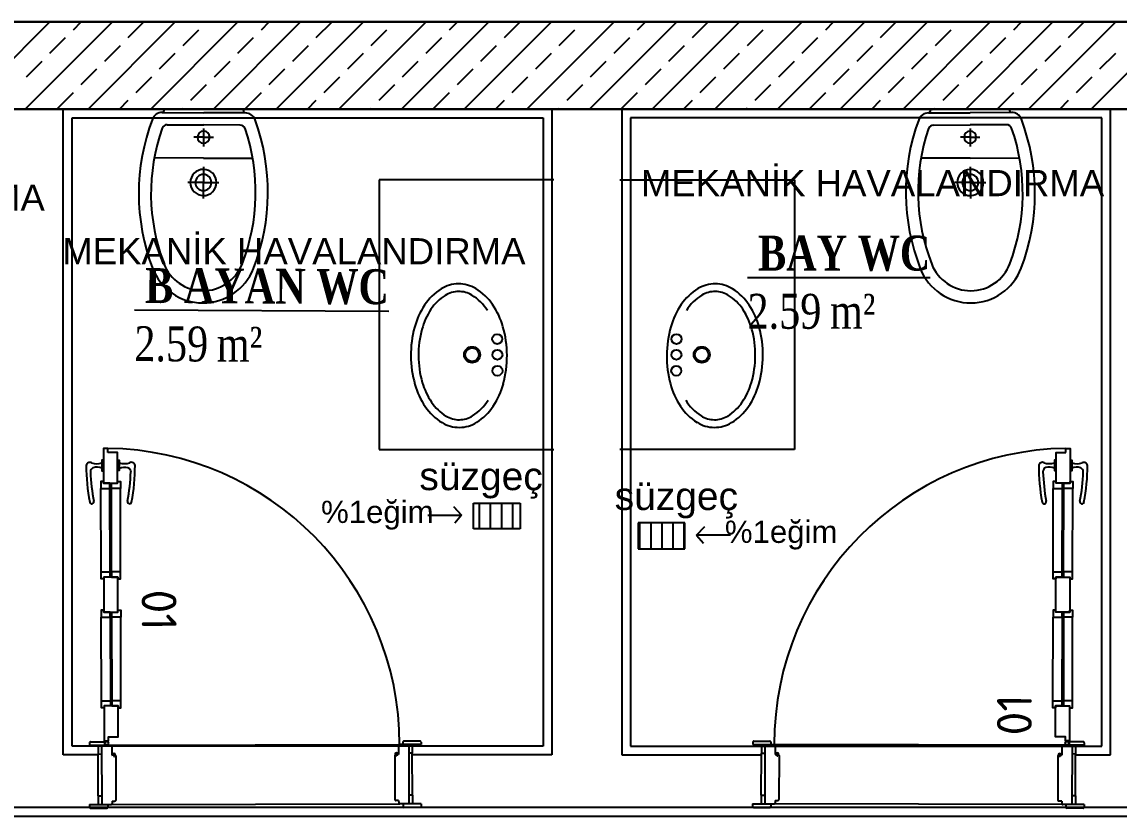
# Model space of a CAD drawing. Extents: x 357804 to 359242, y -615216 to -609926.
# Drawn here: x 358667.5 to 358981.8, y -610163.9 to -609936.4 of the extents above; entities that cross this region are included whole.
import ezdxf
from ezdxf.enums import TextEntityAlignment as Align

# ---------------------------------------------------------------- set-up
doc = ezdxf.new("R2010")
doc.units = 0
doc.header["$MEASUREMENT"] = 0
doc.layers.add('MKDU0', color=50, linetype='CONTINUOUS')
doc.styles.add('BORA', font='times.ttf')
doc.styles.add('KT-isocpeur', font='isocpeur.ttf', dxfattribs={"height": 10})
doc.styles.add('MtXpl_Times_New_Roma', font='timesbd.ttf')
doc.styles.get("Standard").update_dxf_attribs({"font": 'arial.ttf'})
doc.styles.add('style2', font='arial.ttf')

msp = doc.modelspace()

# ---------------------------------------------------------------- linework, layer by layer
at = {"layer": 'MKDU0', "color": 8, "ltscale": 0.03}
for p, q in [((357804.37, -609936.35), (359214.37, -609936.35)), ((357804.37, -609936.35), (359214.37, -609936.35)), ((359214.37, -609936.35), (357804.37, -609936.35)), ((359214.37, -609936.35), (357804.37, -609936.35)), ((358634.37, -609936.35), (359134.37, -609936.35)), ((358650.53, -609961.35), (358675.53, -609936.35)), ((358668.49, -609961.35), (358693.49, -609936.35)), ((358682.27, -609938.6), (358684.51, -609936.35)), ((358686.45, -609961.35), (358711.45, -609936.35)), ((358697.98, -609940.84), (358702.47, -609936.35)), ((358704.41, -609961.35), (358729.41, -609936.35)), ((358720.43, -609936.35), (358720.43, -609936.35)), ((358722.37, -609961.35), (358747.37, -609936.35)), ((358736.15, -609938.6), (358738.39, -609936.35)), ((358740.33, -609961.35), (358765.33, -609936.35)), ((358751.86, -609940.84), (358756.35, -609936.35)), ((358758.29, -609961.35), (358783.29, -609936.35)), ((358774.31, -609936.35), (358774.31, -609936.35)), ((358776.26, -609961.35), (358801.26, -609936.35)), ((358790.03, -609938.6), (358792.28, -609936.35)), ((358794.22, -609961.35), (358819.22, -609936.35)), ((358805.74, -609940.84), (358810.23, -609936.35)), ((358812.18, -609961.35), (358837.18, -609936.35)), ((358828.2, -609936.35), (358828.2, -609936.35)), ((358830.14, -609961.35), (358855.14, -609936.35)), ((358843.91, -609938.6), (358846.16, -609936.35)), ((358848.1, -609961.35), (358873.1, -609936.35)), ((358859.63, -609940.84), (358864.12, -609936.35)), ((358866.06, -609961.35), (358891.06, -609936.35)), ((358882.08, -609936.35), (358882.08, -609936.35)), ((358884.02, -609961.35), (358909.02, -609936.35)), ((358897.79, -609938.6), (358900.04, -609936.35)), ((358901.98, -609961.35), (358926.98, -609936.35)), ((358913.51, -609940.84), (358918, -609936.35)), ((358919.94, -609961.35), (358944.94, -609936.35)), ((358935.96, -609936.35), (358935.96, -609936.35)), ((358937.9, -609961.35), (358962.9, -609936.35)), ((358951.67, -609938.6), (358953.92, -609936.35)), ((358955.86, -609961.35), (358980.86, -609936.35)), ((358967.39, -609940.84), (358971.88, -609936.35)), ((358973.82, -609961.35), (358998.82, -609936.35)), ((358675.53, -609945.33), (358680.02, -609940.84)), ((358713.7, -609943.09), (358718.19, -609938.6)), ((358729.41, -609945.33), (358733.9, -609940.84)), ((358767.58, -609943.09), (358772.07, -609938.6)), ((358783.29, -609945.33), (358787.78, -609940.84)), ((358821.46, -609943.09), (358825.95, -609938.6)), ((358837.18, -609945.33), (358841.67, -609940.84)), ((358875.34, -609943.09), (358879.83, -609938.6)), ((358891.06, -609945.33), (358895.55, -609940.84)), ((358929.22, -609943.09), (358933.71, -609938.6)), ((358944.94, -609945.33), (358949.43, -609940.84)), ((358691.25, -609947.58), (358695.74, -609943.09)), ((358745.13, -609947.58), (358749.62, -609943.09)), ((358799.01, -609947.58), (358803.5, -609943.09)), ((358852.89, -609947.58), (358857.38, -609943.09)), ((358906.77, -609947.58), (358911.26, -609943.09)), ((358960.65, -609947.58), (358965.14, -609943.09)), ((358668.8, -609952.07), (358673.29, -609947.58)), ((358706.96, -609949.82), (358711.45, -609945.33)), ((358722.68, -609952.07), (358727.17, -609947.58)), ((358760.84, -609949.82), (358765.33, -609945.33)), ((358776.56, -609952.07), (358781.05, -609947.58)), ((358814.72, -609949.82), (358819.21, -609945.33)), ((358830.44, -609952.07), (358834.93, -609947.58)), ((358868.61, -609949.82), (358873.1, -609945.33)), ((358884.32, -609952.07), (358888.81, -609947.58)), ((358922.49, -609949.82), (358926.98, -609945.33)), ((358938.2, -609952.07), (358942.69, -609947.58)), ((358976.37, -609949.82), (358980.86, -609945.33)), ((358684.51, -609954.31), (358689, -609949.82)), ((358738.39, -609954.31), (358742.88, -609949.82)), ((358792.27, -609954.31), (358796.76, -609949.82)), ((358846.16, -609954.31), (358850.65, -609949.82)), ((358900.04, -609954.31), (358904.53, -609949.82)), ((358953.92, -609954.31), (358958.41, -609949.82)), ((358700.23, -609956.56), (358704.72, -609952.07)), ((358754.11, -609956.56), (358758.6, -609952.07)), ((358807.99, -609956.56), (358812.48, -609952.07)), ((358861.87, -609956.56), (358866.36, -609952.07)), ((358915.75, -609956.56), (358920.24, -609952.07)), ((358969.63, -609956.56), (358974.12, -609952.07)), ((358677.78, -609961.05), (358682.27, -609956.56)), ((358715.94, -609958.8), (358720.43, -609954.31)), ((358731.66, -609961.05), (358736.15, -609956.56)), ((358769.82, -609958.8), (358774.31, -609954.31)), ((358785.54, -609961.05), (358790.03, -609956.56)), ((358823.7, -609958.8), (358828.2, -609954.31)), ((358839.42, -609961.05), (358843.91, -609956.56)), ((358877.59, -609958.8), (358882.08, -609954.31)), ((358893.3, -609961.05), (358897.79, -609956.56)), ((358931.47, -609958.8), (358935.96, -609954.31)), ((358947.18, -609961.05), (358951.67, -609956.56)), ((358695.43, -609961.35), (358697.98, -609958.8)), ((358749.31, -609961.35), (358751.86, -609958.8)), ((358803.2, -609961.35), (358805.74, -609958.8)), ((358857.08, -609961.35), (358859.63, -609958.8)), ((358910.96, -609961.35), (358913.51, -609958.8)), ((358964.84, -609961.35), (358967.39, -609958.8)), ((359139.37, -609961.35), (357879.37, -609961.35)), ((357879.37, -609961.35), (359139.37, -609961.35)), ((358519.37, -609961.35), (358714.37, -609961.35)), ((358634.37, -609961.35), (359134.37, -609961.35)), ((358679.37, -610146.35), (358679.37, -609961.35)), ((358679.37, -609961.35), (358819.37, -609961.35)), ((358707.71, -609962.29), (358719.61, -609962.35)), ((358708.11, -609962.29), (358708.11, -609961.99)), ((358708.81, -609961.3), (358719.61, -609961.35)), ((358713.39, -609961.35), (358713.7, -609961.05)), ((358730.41, -609961.41), (358719.61, -609961.35)), ((358731.51, -609962.41), (358719.61, -609962.35)), ((358731.11, -609962.41), (358731.11, -609962.11)), ((358767.28, -609961.35), (358767.58, -609961.05)), ((358819.37, -609961.35), (358819.37, -610146.35)), ((358821.16, -609961.35), (358821.46, -609961.05)), ((358839.37, -609961.35), (358839.37, -610146.35)), ((358979.37, -609961.35), (358839.37, -609961.35)), ((358839.37, -609961.35), (359034.37, -609961.35)), ((358875.04, -609961.35), (358875.34, -609961.05)), ((358927.23, -609962.41), (358939.13, -609962.35)), ((358927.63, -609962.41), (358927.62, -609962.11)), ((358928.32, -609961.41), (358939.12, -609961.35)), ((358928.92, -609961.35), (358929.22, -609961.05)), ((358949.92, -609961.3), (358939.12, -609961.35)), ((358951.02, -609962.29), (358939.13, -609962.35)), ((358950.62, -609962.29), (358950.62, -609961.99)), ((358979.37, -610146.35), (358979.37, -609961.35)), ((358681.87, -610143.85), (358681.87, -609963.85)), ((358681.87, -609963.85), (358816.87, -609963.85)), ((358709.1, -609965.8), (358719.59, -609965.85)), ((358730.08, -609965.91), (358719.59, -609965.85)), ((358816.87, -609963.85), (358816.87, -610143.85)), ((358841.87, -609963.85), (358841.87, -610143.85)), ((358976.87, -609963.85), (358841.87, -609963.85)), ((358928.65, -609965.91), (358939.14, -609965.85)), ((358949.64, -609965.8), (358939.14, -609965.85)), ((358976.87, -610143.85), (358976.87, -609963.85)), ((358719.57, -609969.35), (358716.77, -609969.34)), ((358719.58, -609966.91), (358719.56, -609972.02)), ((358719.57, -609969.35), (358722.37, -609969.37)), ((358939.16, -609969.35), (358936.36, -609969.37)), ((358939.15, -609966.91), (358939.17, -609972.02)), ((358939.16, -609969.35), (358941.96, -609969.34)), ((358719.54, -609975.35), (358705.42, -609975.28)), ((358719.54, -609975.35), (358733.66, -609975.42)), ((358939.19, -609975.35), (358925.07, -609975.42)), ((358939.19, -609975.35), (358953.31, -609975.28)), ((358719.53, -609977.84), (358719.48, -609986.97)), ((358939.2, -609977.84), (358939.25, -609986.97)), ((358719.51, -609982.35), (358715.06, -609982.33)), ((358719.51, -609982.35), (358723.95, -609982.37)), ((358819.9, -609981.58), (358769.9, -609981.58)), ((358769.9, -609981.58), (358769.9, -610058.85)), ((358838.84, -609981.58), (358888.84, -609981.58)), ((358888.84, -609981.58), (358888.84, -610058.85)), ((358939.23, -609982.35), (358934.78, -609982.37)), ((358939.23, -609982.35), (358943.67, -609982.33)), ((358769.9, -610058.85), (358819.9, -610058.85)), ((358888.84, -610058.85), (358838.84, -610058.85)), ((358690.19, -610093.93), (358690.14, -610070)), ((358692.78, -610095.41), (358692.72, -610068.52)), ((358693.2, -610095.41), (358693.14, -610068.51)), ((358695.79, -610093.92), (358695.74, -610069.99)), ((358962.94, -610093.92), (358963, -610069.99)), ((358965.53, -610095.41), (358965.59, -610068.51)), ((358965.95, -610095.41), (358966.01, -610068.52)), ((358968.54, -610093.93), (358968.6, -610070)), ((358793.49, -610077.65), (358791.24, -610075.27)), ((358791.24, -610075.27), (358793.49, -610077.65)), ((358796.86, -610074.17), (358810.27, -610074.17)), ((358796.86, -610081.56), (358796.86, -610074.17)), ((358798.61, -610081.56), (358798.61, -610074.17)), ((358801.79, -610081.56), (358801.79, -610074.17)), ((358804.96, -610081.56), (358804.96, -610074.17)), ((358808.14, -610081.56), (358808.14, -610074.17)), ((358810.27, -610074.17), (358810.27, -610081.56)), ((358783.76, -610077.65), (358793.49, -610077.65)), ((358793.49, -610077.65), (358791.55, -610079.99)), ((358857.45, -610079.86), (358844.04, -610079.86)), ((358844.04, -610079.86), (358844.04, -610087.26)), ((358844.57, -610087.26), (358844.57, -610079.86)), ((358847.75, -610087.26), (358847.75, -610079.86)), ((358850.92, -610087.26), (358850.92, -610079.86)), ((358854.1, -610087.26), (358854.1, -610079.86)), ((358857.27, -610087.26), (358857.27, -610079.86)), ((358857.45, -610087.26), (358857.45, -610079.86)), ((358810.27, -610081.56), (358796.86, -610081.56)), ((358860.81, -610083.35), (358863.06, -610080.97)), ((358863.06, -610080.97), (358860.81, -610083.35)), ((358870.54, -610083.35), (358860.81, -610083.35)), ((358860.81, -610083.35), (358862.75, -610085.69)), ((358844.04, -610087.26), (358857.45, -610087.26)), ((358690.27, -610130.82), (358690.22, -610106.89)), ((358692.8, -610105.41), (358692.86, -610132.3)), ((358693.22, -610105.41), (358693.28, -610132.3)), ((358695.87, -610130.81), (358695.82, -610106.88)), ((358962.86, -610130.81), (358962.91, -610106.88)), ((358965.51, -610105.41), (358965.45, -610132.3)), ((358965.93, -610105.41), (358965.87, -610132.3)), ((358968.46, -610130.82), (358968.51, -610106.89)), ((358687.16, -610142.58), (358690.91, -610142.57)), ((358691.74, -610142.47), (358691.78, -610142.3)), ((358692.04, -610142.52), (358692.08, -610142.3)), ((358776.65, -610142.68), (358776.65, -610143.38)), ((358781.56, -610142.37), (358776.95, -610142.38)), ((358781.86, -610142.67), (358781.86, -610143.37)), ((358781.86, -610142.67), (358781.86, -610143.37)), ((358876.88, -610142.67), (358876.87, -610143.37)), ((358876.88, -610142.67), (358876.87, -610143.37)), ((358877.18, -610142.37), (358881.78, -610142.38)), ((358882.08, -610142.68), (358882.08, -610143.38)), ((358966.7, -610142.52), (358966.65, -610142.3)), ((358966.99, -610142.47), (358966.96, -610142.3)), ((358971.58, -610142.58), (358967.83, -610142.57)), ((358789.37, -610143.85), (358681.87, -610143.85)), ((358686.86, -610142.88), (358686.86, -610143.58)), ((358686.86, -610142.88), (358686.86, -610143.58)), ((358686.86, -610143.58), (358693.01, -610143.57)), ((358691.21, -610142.87), (358691.21, -610143.57)), ((358691.64, -610143.44), (358691.64, -610143.57)), ((358691.94, -610143.45), (358691.94, -610143.57)), ((358693.01, -610143.57), (358775.71, -610143.38)), ((358781.86, -610143.37), (358775.71, -610143.38)), ((358816.87, -610143.85), (358789.37, -610143.85)), ((358841.87, -610143.85), (358869.37, -610143.85)), ((358869.37, -610143.85), (358976.87, -610143.85)), ((358876.87, -610143.37), (358883.02, -610143.38)), ((358965.72, -610143.57), (358883.02, -610143.38)), ((358971.87, -610143.58), (358965.72, -610143.57)), ((358966.8, -610143.45), (358966.8, -610143.57)), ((358967.1, -610143.44), (358967.1, -610143.57)), ((358967.53, -610142.87), (358967.52, -610143.57)), ((358971.88, -610142.88), (358971.87, -610143.58)), ((358971.88, -610142.88), (358971.87, -610143.58)), ((358789.37, -610146.35), (358679.37, -610146.35)), ((358819.37, -610146.35), (358789.37, -610146.35)), ((358839.37, -610146.35), (358869.37, -610146.35)), ((358869.37, -610146.35), (358979.37, -610146.35)), ((357829.37, -610161.35), (359189.37, -610161.35)), ((358686.9, -610160.58), (358693.05, -610160.57)), ((358686.9, -610160.58), (358686.9, -610161.28)), ((358686.9, -610160.58), (358686.9, -610161.28)), ((358687.2, -610161.58), (358691.81, -610161.57)), ((358692.1, -610160.57), (358692.11, -610161.27)), ((358693.05, -610160.57), (358775.75, -610160.38)), ((358781.9, -610160.37), (358775.75, -610160.38)), ((358776.69, -610160.38), (358776.69, -610161.08)), ((358781.6, -610161.37), (358776.99, -610161.38)), ((358781.9, -610160.37), (358781.9, -610161.07)), ((358781.9, -610160.37), (358781.9, -610161.07)), ((358876.84, -610160.37), (358876.83, -610161.07)), ((358876.84, -610160.37), (358876.83, -610161.07)), ((358876.84, -610160.37), (358882.99, -610160.38)), ((358877.13, -610161.37), (358881.74, -610161.38)), ((358882.04, -610160.38), (358882.04, -610161.08)), ((358965.69, -610160.57), (358882.99, -610160.38)), ((358971.84, -610160.58), (358965.69, -610160.57)), ((358966.63, -610160.57), (358966.63, -610161.27)), ((358971.53, -610161.58), (358966.93, -610161.57)), ((358971.84, -610160.58), (358971.83, -610161.28)), ((358971.84, -610160.58), (358971.83, -610161.28)), ((357831.87, -610163.85), (359186.87, -610163.85))]:
    msp.add_line(p, q, dxfattribs=at)
for points in [[(358692.11, -610059.67), (358692.11, -610058.52), (358690.91, -610058.52), (358690.93, -610068.52), (358694.93, -610068.51), (358694.91, -610059.66)], [(358966.62, -610059.67), (358966.62, -610058.52), (358967.82, -610058.52), (358967.8, -610068.52), (358963.8, -610068.51), (358963.82, -610059.66)], [(358690.93, -610068), (358690.13, -610068), (358690.14, -610070), (358692.73, -610070), (358692.72, -610068.52), (358690.93, -610068.52)], [(358694.93, -610067.99), (358695.73, -610067.99), (358695.74, -610069.99), (358693.15, -610069.99), (358693.14, -610068.51), (358694.93, -610068.51)], [(358963.8, -610067.99), (358963, -610067.99), (358963, -610069.99), (358965.59, -610069.99), (358965.59, -610068.51), (358963.8, -610068.51)], [(358967.8, -610068), (358968.6, -610068), (358968.6, -610070), (358966.01, -610070), (358966.01, -610068.52), (358967.8, -610068.52)], [(358690.99, -610095.93), (358690.19, -610095.93), (358690.19, -610093.93), (358692.78, -610093.93), (358692.78, -610095.41), (358690.99, -610095.41)], [(358691.01, -610105.41), (358695.01, -610105.4), (358694.99, -610095.4), (358690.99, -610095.41), (358691.01, -610105.41)], [(358694.99, -610095.92), (358695.79, -610095.92), (358695.79, -610093.92), (358693.2, -610093.93), (358693.2, -610095.41), (358694.99, -610095.4)], [(358963.74, -610095.92), (358962.94, -610095.92), (358962.94, -610093.92), (358965.53, -610093.93), (358965.53, -610095.41), (358963.74, -610095.4)], [(358967.72, -610105.41), (358963.72, -610105.4), (358963.74, -610095.4), (358967.74, -610095.41), (358967.72, -610105.41)], [(358967.74, -610095.93), (358968.54, -610095.93), (358968.54, -610093.93), (358965.95, -610093.93), (358965.95, -610095.41), (358967.74, -610095.41)], [(358691.01, -610104.89), (358690.21, -610104.89), (358690.22, -610106.89), (358692.81, -610106.89), (358692.8, -610105.41), (358691.01, -610105.41)], [(358695.01, -610104.88), (358695.81, -610104.88), (358695.82, -610106.88), (358693.23, -610106.89), (358693.22, -610105.41), (358695.01, -610105.4)], [(358963.72, -610104.88), (358962.92, -610104.88), (358962.91, -610106.88), (358965.5, -610106.89), (358965.51, -610105.41), (358963.72, -610105.4)], [(358967.72, -610104.89), (358968.52, -610104.89), (358968.51, -610106.89), (358965.92, -610106.89), (358965.93, -610105.41), (358967.72, -610105.41)], [(358691.08, -610132.82), (358690.28, -610132.82), (358690.27, -610130.82), (358692.86, -610130.82), (358692.86, -610132.3), (358691.07, -610132.3)], [(358691.07, -610132.3), (358691.1, -610142.3), (358692.3, -610142.3), (358692.29, -610141.15), (358695.09, -610141.14), (358695.07, -610132.29)], [(358695.08, -610132.81), (358695.88, -610132.81), (358695.87, -610130.81), (358693.28, -610130.82), (358693.28, -610132.3), (358695.07, -610132.29)], [(358963.66, -610132.81), (358962.86, -610132.81), (358962.86, -610130.81), (358965.45, -610130.82), (358965.45, -610132.3), (358963.66, -610132.29)], [(358967.66, -610132.3), (358967.64, -610142.3), (358966.44, -610142.3), (358966.44, -610141.15), (358963.64, -610141.14), (358963.66, -610132.29)], [(358967.66, -610132.82), (358968.46, -610132.82), (358968.46, -610130.82), (358965.87, -610130.82), (358965.87, -610132.3), (358967.66, -610132.3)]]:
    msp.add_lwpolyline(points, close=True, dxfattribs=at)
for points in [[(358690.92, -610061.91), (358690.42, -610061.91), (358690.42, -610064.91), (358690.92, -610064.91)], [(358694.92, -610061.9), (358695.42, -610061.9), (358695.42, -610064.9), (358694.92, -610064.9)], [(358963.82, -610061.9), (358963.32, -610061.9), (358963.31, -610064.9), (358963.81, -610064.9)], [(358967.82, -610061.91), (358968.32, -610061.91), (358968.31, -610064.91), (358967.81, -610064.91)], [(358692.82, -610068.52), (358692.88, -610095.41)], [(358693.08, -610095.41), (358693.02, -610068.51)], [(358965.65, -610095.41), (358965.71, -610068.51)], [(358965.91, -610068.52), (358965.85, -610095.41)], [(358692.96, -610132.3), (358692.9, -610105.41)], [(358693.1, -610105.41), (358693.16, -610132.3)], [(358965.63, -610105.41), (358965.57, -610132.3)], [(358965.77, -610132.3), (358965.83, -610105.41)]]:
    msp.add_lwpolyline(points, dxfattribs=at)
for points in [[(358695.42, -610064.15, -0.141238), (358697.88, -610064.02, -0.296872), (358698.7, -610065.24)], [(358963.31, -610064.15, 0.141238), (358960.85, -610064.02, 0.296872), (358960.04, -610065.24)]]:
    msp.add_lwpolyline(points, format="xyb", dxfattribs=at)
for centre, radius in [((358803.69, -610027.19), 1.43), ((358855.05, -610027.19), 1.43), ((358796.47, -610031.69), 2.3), ((358862.27, -610031.69), 2.3), ((358796.47, -610031.69), 1.94), ((358803.72, -610031.69), 1.43), ((358855.01, -610031.69), 1.43), ((358862.27, -610031.69), 1.94), ((358803.75, -610036.29), 1.43), ((358854.98, -610036.29), 1.43), ((358691.8, -610142.97), 0.5), ((358966.93, -610142.97), 0.5)]:
    msp.add_circle(centre, radius, dxfattribs=at)
for centre, radius, start, end in [((358707.69, -609965.29), 3, 89.7092, 159.2351), ((358708.81, -609962), 0.7, 89.7092, 179.7092), ((358730.41, -609962.11), 0.7, 359.7092, 89.7092), ((358731.49, -609965.41), 3, 20.1832, 89.7092), ((358927.24, -609965.41), 3, 90.2908, 159.8168), ((358928.32, -609962.11), 0.7, 90.2908, 180.2908), ((358949.92, -609962), 0.7, 0.2908, 90.2908), ((358951.04, -609965.29), 3, 20.7649, 90.2908), ((358760.99, -609985.5), 60, 159.2351, 200.8678), ((358760.99, -609985.5), 56.5, 160.6746, 200.8678), ((358709.09, -609967.3), 1.5, 89.7092, 160.6746), ((358730.07, -609967.41), 1.5, 18.7437, 89.7092), ((358677.99, -609985.08), 60, 338.5505, 20.1832), ((358980.74, -609985.08), 60, 159.8168, 201.4495), ((358928.66, -609967.41), 1.5, 90.2908, 161.2563), ((358949.64, -609967.3), 1.5, 19.3254, 90.2908), ((358897.74, -609985.5), 56.5, 339.1322, 19.3254), ((358897.74, -609985.5), 60, 339.1322, 20.7649), ((358719.57, -609969.35), 1.75, 89.7092, 269.7092), ((358719.57, -609969.35), 1.75, 269.7092, 89.7092), ((358677.99, -609985.08), 56.5, 338.5505, 18.7437), ((358980.74, -609985.08), 56.5, 161.2563, 201.4495), ((358939.16, -609969.35), 1.75, 90.2908, 270.2908), ((358939.16, -609969.35), 1.75, 270.2908, 90.2908), ((358719.51, -609982.35), 3.75, 89.7092, 269.7092), ((358719.51, -609982.35), 3.75, 269.7092, 89.7092), ((358939.23, -609982.35), 3.75, 90.2908, 270.2908), ((358939.23, -609982.35), 3.75, 270.2908, 90.2908), ((358719.51, -609982.35), 2.3, 89.7092, 269.7092), ((358719.51, -609982.35), 2.3, 269.7092, 89.7092), ((358939.23, -609982.35), 2.3, 90.2908, 270.2908), ((358939.23, -609982.35), 2.3, 270.2908, 90.2908), ((358719.41, -610001.35), 15.5, 200.8678, 269.7092), ((358719.41, -610001.35), 12, 200.8678, 269.7092), ((358719.41, -610001.35), 15.5, 269.7092, 338.5505), ((358719.41, -610001.35), 12, 269.7092, 338.5505), ((358939.32, -610001.35), 15.5, 201.4495, 270.2908), ((358939.32, -610001.35), 12, 201.4495, 270.2908), ((358939.32, -610001.35), 12, 270.2908, 339.1322), ((358939.32, -610001.35), 15.5, 270.2908, 339.1322), ((358795.97, -610026.12), 15.7, 122.11, 146.562), ((358792.64, -610020.81), 9.43, 90.3966, 122.11), ((358792.64, -610020.81), 7.24, 90.3966, 122.11), ((358792.64, -610020.81), 9.43, 58.6832, 90.3966), ((358792.64, -610020.81), 7.24, 58.6832, 90.3966), ((358789.38, -610026.17), 15.7, 34.2313, 58.6832), ((358869.35, -610026.17), 15.7, 121.3168, 145.7687), ((358866.1, -610020.81), 9.43, 89.6034, 121.3168), ((358866.1, -610020.81), 7.24, 89.6034, 121.3168), ((358866.1, -610020.81), 7.24, 57.89, 89.6034), ((358866.1, -610020.81), 9.43, 57.89, 89.6034), ((358862.76, -610026.12), 15.7, 33.438, 57.89), ((358795.97, -610026.12), 13.51, 122.11, 146.562), ((358789.38, -610026.17), 13.51, 31.7734, 58.6832), ((358869.35, -610026.17), 13.51, 121.3168, 148.2266), ((358862.76, -610026.12), 13.51, 33.438, 57.89), ((358801.22, -610029.59), 21.99, 146.562, 164.8791), ((358801.22, -610029.59), 19.8, 146.562, 164.8791), ((358784.18, -610029.71), 21.99, 15.9142, 34.2313), ((358874.55, -610029.71), 21.99, 145.7687, 164.0858), ((358857.52, -610029.59), 19.8, 15.1209, 33.438), ((358857.52, -610029.59), 21.99, 15.1209, 33.438), ((358809.5, -610031.83), 30.56, 164.8791, 180.3966), ((358809.5, -610031.83), 28.38, 164.8791, 180.3966), ((358775.93, -610032.06), 30.56, 0.3966, 15.9142), ((358882.8, -610032.06), 30.56, 164.0858, 179.6034), ((358849.24, -610031.83), 28.38, 359.6034, 15.1209), ((358849.24, -610031.83), 30.56, 359.6034, 15.1209), ((358809.5, -610031.83), 30.56, 180.3966, 195.9142), ((358809.5, -610031.83), 28.38, 180.3966, 195.9142), ((358775.93, -610032.06), 30.56, 344.8791, 0.3966), ((358882.8, -610032.06), 30.56, 179.6034, 195.1209), ((358849.24, -610031.83), 28.38, 344.0858, 359.6034), ((358849.24, -610031.83), 30.56, 344.0858, 359.6034), ((358801.25, -610034.18), 21.99, 195.9142, 214.2313), ((358801.25, -610034.18), 19.8, 195.9142, 214.2313), ((358784.21, -610034.3), 21.99, 326.562, 344.8791), ((358874.52, -610034.3), 21.99, 195.1209, 213.438), ((358857.48, -610034.18), 19.8, 325.7687, 344.0858), ((358857.48, -610034.18), 21.99, 325.7687, 344.0858), ((358796.05, -610037.72), 13.51, 214.2313, 238.6832), ((358789.46, -610037.76), 13.51, 302.11, 329.0199), ((358869.27, -610037.76), 13.51, 210.9801, 237.89), ((358862.68, -610037.72), 13.51, 301.3168, 325.7687), ((358796.05, -610037.72), 15.7, 214.2313, 238.6832), ((358789.46, -610037.76), 15.7, 302.11, 326.562), ((358869.27, -610037.76), 15.7, 213.438, 237.89), ((358862.68, -610037.72), 15.7, 301.3168, 325.7687), ((358792.79, -610043.07), 9.43, 238.6832, 270.3966), ((358792.79, -610043.07), 7.24, 238.6832, 270.3966), ((358792.79, -610043.07), 7.24, 270.3966, 302.11), ((358792.79, -610043.07), 9.43, 270.3966, 302.11), ((358865.94, -610043.07), 9.43, 237.89, 269.6034), ((358865.94, -610043.07), 7.24, 237.89, 269.6034), ((358865.94, -610043.07), 9.43, 269.6034, 301.3168), ((358865.94, -610043.07), 7.24, 269.6034, 301.3168), ((358690.89, -610143.33), 84.82, 359.9649, 89.1726), ((358967.85, -610143.33), 84.82, 90.8274, 180.0351), ((358686.98, -610063.62), 1.08, 63.6186, 169.5628), ((358741.67, -610063.28), 55.75, 180.1507, 191.0073), ((358688.5, -610065.27), 1.35, 113.6162, 179.7549), ((358688.96, -610058.47), 4.44, 250.3068, 289.1885), ((358688.98, -610068.37), 4.44, 71.0668, 103.2235), ((358696.86, -610058.45), 4.44, 251.0668, 289.9485), ((358698.86, -610063.59), 1.08, 10.6926, 116.6367), ((358644.17, -610063.49), 55.75, 349.248, 0.1046), ((358959.87, -610063.59), 1.08, 63.3633, 169.3074), ((359014.56, -610063.49), 55.75, 179.8954, 190.752), ((358961.87, -610058.45), 4.44, 250.0515, 288.9332), ((358969.77, -610058.47), 4.44, 250.8115, 289.6932), ((358969.75, -610068.37), 4.44, 76.7765, 108.9332), ((358970.23, -610065.27), 1.35, 0.2451, 66.3838), ((358971.75, -610063.62), 1.08, 10.4372, 116.3814), ((358917.06, -610063.28), 55.75, 348.9927, 359.8493), ((358741.67, -610063.28), 54.55, 182.094, 190.9955), ((358644.17, -610063.49), 54.55, 349.2598, 358.1613), ((359014.56, -610063.49), 54.55, 181.8387, 190.7402), ((358917.06, -610063.28), 54.55, 349.0045, 357.906), ((358687.53, -610073.8), 0.6, 191.5211, 11.5211), ((358698.36, -610073.78), 0.6, 168.7342, 348.7342), ((358960.38, -610073.78), 0.6, 191.2658, 11.2658), ((358971.2, -610073.8), 0.6, 168.4789, 348.4789), ((358687.16, -610142.88), 0.3, 90.0531, 180.1277), ((358690.91, -610142.87), 0.3, 0.1277, 90.2023), ((358776.95, -610142.68), 0.3, 90.0531, 180.1277), ((358781.56, -610142.67), 0.3, 0.1277, 90.2023), ((358877.18, -610142.67), 0.3, 89.7977, 179.8723), ((358881.78, -610142.68), 0.3, 359.8723, 89.9469), ((358967.83, -610142.87), 0.3, 89.7977, 179.8723), ((358971.58, -610142.88), 0.3, 359.8723, 89.9469), ((358775.71, -610143.68), 0.3, 90.1277, 180.1277), ((358883.02, -610143.68), 0.3, 359.8723, 89.8723), ((358687.2, -610161.28), 0.3, 180.1277, 270.2023), ((358691.81, -610161.27), 0.3, 270.1277, 0.1277), ((358693.05, -610160.27), 0.3, 270.0531, 0.1277), ((358776.99, -610161.08), 0.3, 180.1277, 270.1277), ((358781.6, -610161.07), 0.3, 270.053, 0.1277), ((358877.13, -610161.07), 0.3, 179.8723, 269.947), ((358881.74, -610161.08), 0.3, 269.8723, 359.8723), ((358965.69, -610160.27), 0.3, 179.8723, 269.9469), ((358966.93, -610161.27), 0.3, 179.8723, 269.8723), ((358971.53, -610161.28), 0.3, 269.7977, 359.8723)]:
    msp.add_arc(centre, radius, start, end, dxfattribs=at)

# ---------------------------------------------------------------- texts
for p in [(358844.84, -609986.27), (358541.36, -609990.46), (358679.07, -610005.79)]:
    msp.add_text('MEKANİK HAVALANDIRMA', height=7.5, dxfattribs=at).set_placement(p)
at = {"layer": 'MKDU0', "color": 8, "ltscale": 0.03, "width": 0.8}
for s, style, p in [('%%U BAY WC', 'MtXpl_Times_New_Roma', (358875.4, -610007.57)), ('2.59', 'BORA', (358875.4, -610024.24)), ('m²', 'BORA', (358899.02, -610024.24))]:
    msp.add_text(s, height=10, dxfattribs=dict(at, style=style)).set_placement(p)
for s, style, p in [('%%U B AYAN WC', 'MtXpl_Times_New_Roma', (358699.79, -610016.84)), ('2.59', 'BORA', (358699.71, -610033.51)), ('m²', 'BORA', (358723.33, -610033.63))]:
    msp.add_text(s, height=10, rotation=359.7092, dxfattribs=dict(at, style=style)).set_placement(p)
at = {"layer": 'MKDU0', "color": 8, "ltscale": 0.03, "style": 'style2'}
for s, height, p in [('süzgeç', 7.987, (358781.39, -610070.48)), ('süzgeç', 7.987, (358837.32, -610076.18)), ('%%%1eğim', 6.39, (358753.21, -610079.9)), ('%%%1eğim', 6.39, (358868.9, -610085.6))]:
    msp.add_text(s, height=height, dxfattribs=at).set_placement(p)
at = {"layer": 'MKDU0', "color": 8, "ltscale": 0.03, "style": 'KT-isocpeur'}
for rotation, p in [(270.1277, (358706.81, -610104.86)), (89.8723, (358951.85, -610134.86))]:
    msp.add_attdef('01', text='90/220', height=10, rotation=rotation, dxfattribs=at).set_placement(p, align=Align.MIDDLE_CENTER)

# ---------------------------------------------------------------- next in the draw order: wipeouts: each hides what was drawn before it
at = {"color": 8, "ltscale": 0.03}
for points in [[(358689.39, -610158.58), (358689.36, -610145.58), (358779.36, -610145.37), (358779.39, -610158.37)], [(358969.34, -610158.58), (358969.37, -610145.58), (358879.37, -610145.37), (358879.34, -610158.37)]]:
    msp.add_wipeout(points, dxfattribs=at).dxf.layer = 'MKDU0'

# ---------------------------------------------------------------- next in the draw order: linework, layer by layer
at = {"layer": 'MKDU0', "color": 8, "ltscale": 0.03}
for p, q in [((358689.36, -610143.58), (358689.36, -610146.08)), ((358690.36, -610143.57), (358690.4, -610160.57)), ((358693.31, -610143.87), (358693.31, -610146.37)), ((358775.41, -610143.68), (358775.41, -610146.18)), ((358778.36, -610143.38), (358778.4, -610160.38)), ((358779.36, -610145.87), (358778.36, -610145.88)), ((358779.36, -610143.37), (358779.36, -610145.87)), ((358779.39, -610157.87), (358779.36, -610145.87)), ((358879.34, -610157.87), (358879.37, -610145.87)), ((358879.37, -610143.37), (358879.37, -610145.87)), ((358879.37, -610145.87), (358880.37, -610145.88)), ((358880.37, -610143.38), (358880.34, -610160.38)), ((358883.32, -610143.68), (358883.32, -610146.18)), ((358965.42, -610143.87), (358965.42, -610146.37)), ((358968.37, -610143.57), (358968.34, -610160.57)), ((358969.37, -610143.58), (358969.37, -610146.08)), ((358689.36, -610146.08), (358690.36, -610146.07)), ((358689.39, -610158.08), (358689.36, -610146.08)), ((358693.31, -610146.37), (358694.11, -610146.36)), ((358693.58, -610146.33), (358694.27, -610146.33)), ((358693.8, -610146.21), (358694.05, -610146.21)), ((358693.8, -610146.33), (358693.8, -610146.81)), ((358693.8, -610146.81), (358694.05, -610146.81)), ((358694.05, -610146.33), (358694.05, -610146.81)), ((358694.42, -610146.66), (358694.44, -610159.26)), ((358774.32, -610146.49), (358774.34, -610159.09)), ((358775.15, -610146.15), (358774.46, -610146.15)), ((358775.41, -610146.18), (358774.61, -610146.19)), ((358774.93, -610146.03), (358774.68, -610146.03)), ((358774.68, -610146.15), (358774.68, -610146.63)), ((358774.93, -610146.63), (358774.68, -610146.63)), ((358774.93, -610146.15), (358774.93, -610146.63)), ((358883.32, -610146.18), (358884.12, -610146.19)), ((358883.58, -610146.15), (358884.27, -610146.15)), ((358883.8, -610146.03), (358884.06, -610146.03)), ((358883.8, -610146.15), (358883.8, -610146.63)), ((358883.8, -610146.63), (358884.06, -610146.63)), ((358884.06, -610146.15), (358884.06, -610146.63)), ((358884.42, -610146.49), (358884.39, -610159.09)), ((358964.32, -610146.66), (358964.29, -610159.26)), ((358965.15, -610146.33), (358964.46, -610146.33)), ((358965.42, -610146.37), (358964.62, -610146.36)), ((358964.94, -610146.21), (358964.68, -610146.21)), ((358964.68, -610146.33), (358964.68, -610146.81)), ((358964.93, -610146.81), (358964.68, -610146.81)), ((358964.94, -610146.33), (358964.93, -610146.81)), ((358969.37, -610146.08), (358968.37, -610146.07)), ((358969.34, -610158.08), (358969.37, -610146.08)), ((358689.39, -610158.08), (358690.39, -610158.07)), ((358689.39, -610158.08), (358689.4, -610160.58)), ((358779.39, -610157.87), (358778.39, -610157.88)), ((358779.39, -610157.87), (358779.4, -610160.37)), ((358879.34, -610157.87), (358880.34, -610157.88)), ((358879.34, -610157.87), (358879.34, -610160.37)), ((358969.34, -610158.08), (358968.34, -610158.07)), ((358969.34, -610158.08), (358969.34, -610160.58)), ((358693.34, -610159.57), (358694.14, -610159.56)), ((358693.34, -610159.57), (358693.35, -610160.27)), ((358775.44, -610159.38), (358774.64, -610159.39)), ((358775.44, -610159.38), (358775.45, -610160.08)), ((358883.29, -610159.38), (358883.29, -610160.08)), ((358883.29, -610159.38), (358884.09, -610159.39)), ((358965.39, -610159.57), (358964.59, -610159.56)), ((358965.39, -610159.57), (358965.39, -610160.27))]:
    msp.add_line(p, q, dxfattribs=at)
for centre, radius, start, end in [((358693.01, -610143.87), 0.3, 0.1277, 90.1277), ((358693.92, -610146.31), 0.347, 356.755, 183.5003), ((358774.8, -610146.13), 0.347, 356.755, 183.5003), ((358883.93, -610146.13), 0.347, 356.4997, 183.245), ((358964.81, -610146.31), 0.347, 356.4997, 183.245), ((358965.72, -610143.87), 0.3, 89.8723, 179.8723), ((358694.12, -610146.66), 0.3, 0.1277, 90.1277), ((358774.62, -610146.49), 0.3, 90.1277, 180.1277), ((358884.12, -610146.49), 0.3, 359.8723, 89.8723), ((358964.62, -610146.66), 0.3, 89.8723, 179.8723), ((358694.14, -610159.26), 0.3, 270.1277, 0.2023), ((358774.64, -610159.09), 0.3, 180.0531, 270.1277), ((358775.75, -610160.08), 0.3, 180.1277, 270.2023), ((358882.99, -610160.08), 0.3, 269.7977, 359.8723), ((358884.09, -610159.09), 0.3, 269.8723, 359.9469), ((358964.59, -610159.26), 0.3, 179.7977, 269.8723)]:
    msp.add_arc(centre, radius, start, end, dxfattribs=at)

doc.saveas('drawing.dxf')
